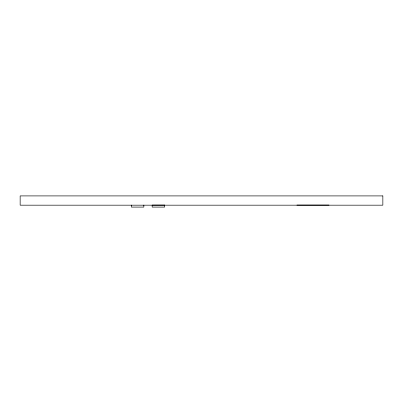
<?xml version="1.0" encoding="UTF-8"?>
<svg xmlns="http://www.w3.org/2000/svg" width="403" height="403" viewBox="0 0 403 403"><rect width="100%" height="100%" fill="white"/><g stroke="black" fill="none" stroke-linecap="round" stroke-linejoin="round"><path stroke-width="0.6" d="M296.87 205.077L329.034 205.077M143.841 205.077L143.841 207.092L131.348 207.092L131.348 205.077M382.85 195.908L20.15 195.908L20.15 205.177L382.85 205.177L382.85 195.908M164.661 205.077L152.168 205.077L152.168 207.092L164.661 207.092L164.661 205.077"/></g></svg>
